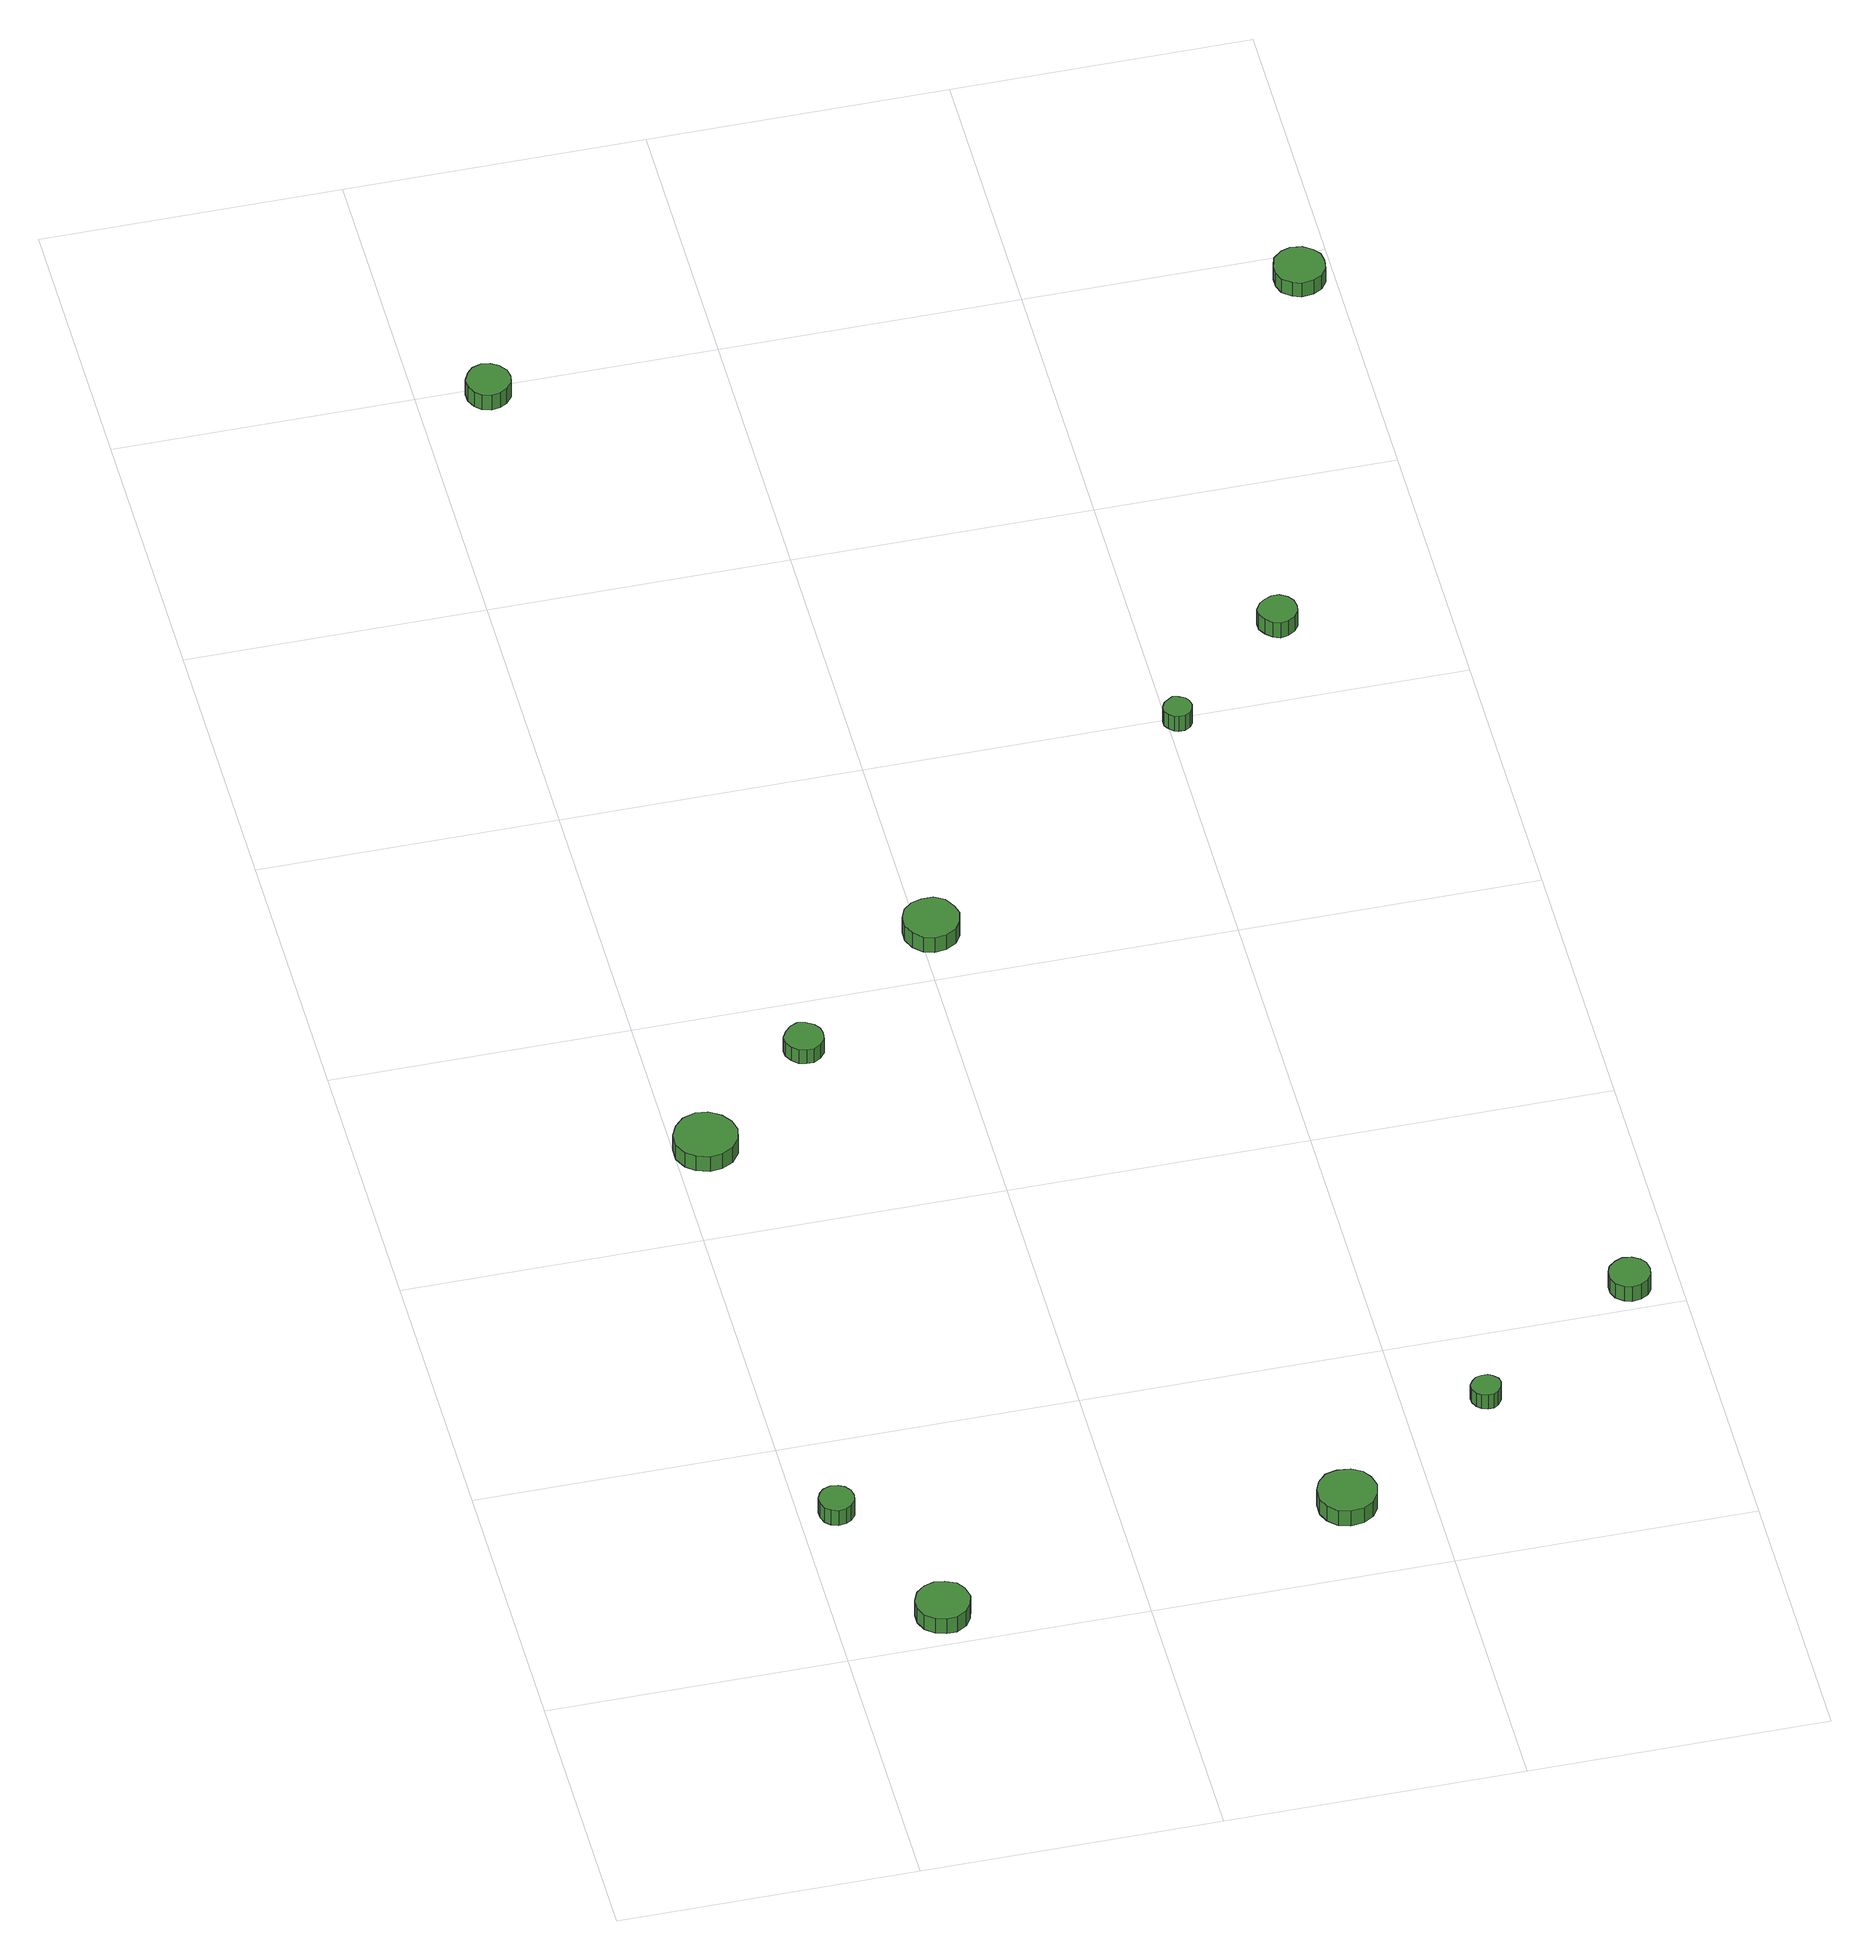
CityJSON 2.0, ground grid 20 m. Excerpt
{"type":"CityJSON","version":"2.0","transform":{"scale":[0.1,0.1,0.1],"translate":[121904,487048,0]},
"CityObjects":{
"tree1":{"type":"SolitaryVegetationObject","attributes":{"function":"something"},"geometry":[{"type":"MultiSurface","lod":"1","boundaries":[[[0,1,2,3,4,5,6,7,8,9,10,11,12,13,14]],[[15,16,17,18,19,20,21,22,23,24,25,26,27,28,29]],[[0,29,28,1]],[[1,28,27,2]],[[2,27,26,3]],[[3,26,25,4]],[[4,25,24,5]],[[5,24,23,6]],[[6,23,22,7]],[[7,22,21,8]],[[8,21,20,9]],[[9,20,19,10]],[[10,19,18,11]],[[11,18,17,12]],[[12,17,16,13]],[[13,16,15,14]],[[14,15,29,0]]]}]},
"tree2":{"type":"SolitaryVegetationObject","attributes":{"function":"something"},"geometry":[{"type":"MultiSurface","lod":"1","boundaries":[[[30,31,32,33,34,35,36,37,38,39,40,41,42,43,44]],[[45,46,47,48,49,50,51,52,53,54,55,56,57,58,59]],[[30,59,58,31]],[[31,58,57,32]],[[32,57,56,33]],[[33,56,55,34]],[[34,55,54,35]],[[35,54,53,36]],[[36,53,52,37]],[[37,52,51,38]],[[38,51,50,39]],[[39,50,49,40]],[[40,49,48,41]],[[41,48,47,42]],[[42,47,46,43]],[[43,46,45,44]],[[44,45,59,30]]]}]},
"tree3":{"type":"SolitaryVegetationObject","attributes":{"function":"something"},"geometry":[{"type":"MultiSurface","lod":"1","boundaries":[[[60,61,62,63,64,65,66,67,68,69,70,71,72,73,74]],[[75,76,77,78,79,80,81,82,83,84,85,86,87,88,89]],[[60,89,88,61]],[[61,88,87,62]],[[62,87,86,63]],[[63,86,85,64]],[[64,85,84,65]],[[65,84,83,66]],[[66,83,82,67]],[[67,82,81,68]],[[68,81,80,69]],[[69,80,79,70]],[[70,79,78,71]],[[71,78,77,72]],[[72,77,76,73]],[[73,76,75,74]],[[74,75,89,60]]]}]},
"tree4":{"type":"SolitaryVegetationObject","attributes":{"function":"something"},"geometry":[{"type":"MultiSurface","lod":"1","boundaries":[[[90,91,92,93,94,95,96,97,98,99,100,101,102,103,104]],[[105,106,107,108,109,110,111,112,113,114,115,116,117,118,119]],[[90,119,118,91]],[[91,118,117,92]],[[92,117,116,93]],[[93,116,115,94]],[[94,115,114,95]],[[95,114,113,96]],[[96,113,112,97]],[[97,112,111,98]],[[98,111,110,99]],[[99,110,109,100]],[[100,109,108,101]],[[101,108,107,102]],[[102,107,106,103]],[[103,106,105,104]],[[104,105,119,90]]]}]},
"tree5":{"type":"SolitaryVegetationObject","attributes":{"function":"something"},"geometry":[{"type":"MultiSurface","lod":"1","boundaries":[[[120,121,122,123,124,125,126,127,128,129,130,131,132,133,134]],[[135,136,137,138,139,140,141,142,143,144,145,146,147,148,149]],[[120,149,148,121]],[[121,148,147,122]],[[122,147,146,123]],[[123,146,145,124]],[[124,145,144,125]],[[125,144,143,126]],[[126,143,142,127]],[[127,142,141,128]],[[128,141,140,129]],[[129,140,139,130]],[[130,139,138,131]],[[131,138,137,132]],[[132,137,136,133]],[[133,136,135,134]],[[134,135,149,120]]]}]},
"tree6":{"type":"SolitaryVegetationObject","attributes":{"function":"something"},"geometry":[{"type":"MultiSurface","lod":"1","boundaries":[[[150,151,152,153,154,155,156,157,158,159,160,161,162,163,164]],[[165,166,167,168,169,170,171,172,173,174,175,176,177,178,179]],[[150,179,178,151]],[[151,178,177,152]],[[152,177,176,153]],[[153,176,175,154]],[[154,175,174,155]],[[155,174,173,156]],[[156,173,172,157]],[[157,172,171,158]],[[158,171,170,159]],[[159,170,169,160]],[[160,169,168,161]],[[161,168,167,162]],[[162,167,166,163]],[[163,166,165,164]],[[164,165,179,150]]]}]},
"tree7":{"type":"SolitaryVegetationObject","attributes":{"function":"something"},"geometry":[{"type":"MultiSurface","lod":"1","boundaries":[[[180,181,182,183,184,185,186,187,188,189,190,191,192,193,194]],[[195,196,197,198,199,200,201,202,203,204,205,206,207,208,209]],[[180,209,208,181]],[[181,208,207,182]],[[182,207,206,183]],[[183,206,205,184]],[[184,205,204,185]],[[185,204,203,186]],[[186,203,202,187]],[[187,202,201,188]],[[188,201,200,189]],[[189,200,199,190]],[[190,199,198,191]],[[191,198,197,192]],[[192,197,196,193]],[[193,196,195,194]],[[194,195,209,180]]]}]},
"tree8":{"type":"SolitaryVegetationObject","attributes":{"function":"something"},"geometry":[{"type":"MultiSurface","lod":"1","boundaries":[[[210,211,212,213,214,215,216,217,218,219,220,221,222,223,224]],[[225,226,227,228,229,230,231,232,233,234,235,236,237,238,239]],[[210,239,238,211]],[[211,238,237,212]],[[212,237,236,213]],[[213,236,235,214]],[[214,235,234,215]],[[215,234,233,216]],[[216,233,232,217]],[[217,232,231,218]],[[218,231,230,219]],[[219,230,229,220]],[[220,229,228,221]],[[221,228,227,222]],[[222,227,226,223]],[[223,226,225,224]],[[224,225,239,210]]]}]},
"tree9":{"type":"SolitaryVegetationObject","attributes":{"function":"something"},"geometry":[{"type":"MultiSurface","lod":"1","boundaries":[[[240,241,242,243,244,245,246,247,248,249,250,251,252,253,254]],[[255,256,257,258,259,260,261,262,263,264,265,266,267,268,269]],[[240,269,268,241]],[[241,268,267,242]],[[242,267,266,243]],[[243,266,265,244]],[[244,265,264,245]],[[245,264,263,246]],[[246,263,262,247]],[[247,262,261,248]],[[248,261,260,249]],[[249,260,259,250]],[[250,259,258,251]],[[251,258,257,252]],[[252,257,256,253]],[[253,256,255,254]],[[254,255,269,240]]]}]},
"tree10":{"type":"SolitaryVegetationObject","attributes":{"function":"something"},"geometry":[{"type":"MultiSurface","lod":"1","boundaries":[[[270,271,272,273,274,275,276,277,278,279,280,281,282,283,284]],[[285,286,287,288,289,290,291,292,293,294,295,296,297,298,299]],[[270,299,298,271]],[[271,298,297,272]],[[272,297,296,273]],[[273,296,295,274]],[[274,295,294,275]],[[275,294,293,276]],[[276,293,292,277]],[[277,292,291,278]],[[278,291,290,279]],[[279,290,289,280]],[[280,289,288,281]],[[281,288,287,282]],[[282,287,286,283]],[[283,286,285,284]],[[284,285,299,270]]]}]},
"tree11":{"type":"SolitaryVegetationObject","attributes":{"function":"something"},"geometry":[{"type":"MultiSurface","lod":"1","boundaries":[[[300,301,302,303,304,305,306,307,308,309,310,311,312,313,314]],[[315,316,317,318,319,320,321,322,323,324,325,326,327,328,329]],[[300,329,328,301]],[[301,328,327,302]],[[302,327,326,303]],[[303,326,325,304]],[[304,325,324,305]],[[305,324,323,306]],[[306,323,322,307]],[[307,322,321,308]],[[308,321,320,309]],[[309,320,319,310]],[[310,319,318,311]],[[311,318,317,312]],[[312,317,316,313]],[[313,316,315,314]],[[314,315,329,300]]]}]},
"tree12":{"type":"SolitaryVegetationObject","attributes":{"function":"something"},"geometry":[{"type":"MultiSurface","lod":"1","boundaries":[[[330,331,332,333,334,335,336,337,338,339,340,341,342,343,344]],[[345,346,347,348,349,350,351,352,353,354,355,356,357,358,359]],[[330,359,358,331]],[[331,358,357,332]],[[332,357,356,333]],[[333,356,355,334]],[[334,355,354,335]],[[335,354,353,336]],[[336,353,352,337]],[[337,352,351,338]],[[338,351,350,339]],[[339,350,349,340]],[[340,349,348,341]],[[341,348,347,342]],[[342,347,346,343]],[[343,346,345,344]],[[344,345,359,330]]]}]}
},
"vertices":[
[35,130,20],[34,135,20],[31,139,20],[27,141,20],[22,142,20],[17,140,20],[14,137,20],[12,133,20],[12,128,20],[14,123,20],[17,120,20],[22,118,20],[27,119,20],[31,121,20],[34,125,20],[34,125,7],[31,121,7],[27,119,7],[22,118,7],[17,120,7],[14,123,7],[12,128,7],[12,133,7],[14,137,7],[17,140,7],[22,142,7],[27,141,7],[31,139,7],[34,135,7],[35,130,7],
[87,26,16],[85,34,16],[81,40,16],[74,43,16],[67,44,16],[60,42,16],[54,37,16],[51,30,16],[51,23,16],[54,16,16],[60,11,16],[67,9,16],[74,9,16],[81,13,16],[85,19,16],[85,19,3],[81,13,3],[74,9,3],[67,9,3],[60,11,3],[54,16,3],[51,23,3],[51,30,3],[54,37,3],[60,42,3],[67,44,3],[74,43,3],[81,40,3],[85,34,3],[87,26,3],
[42,482,15],[40,490,15],[35,497,15],[27,502,15],[19,503,15],[10,500,15],[4,494,15],[0,486,15],[0,477,15],[4,469,15],[10,464,15],[19,461,15],[27,462,15],[35,466,15],[40,473,15],[40,473,2],[35,466,2],[27,462,2],[19,461,2],[10,464,2],[4,469,2],[0,477,2],[0,486,2],[4,494,2],[10,500,2],[19,503,2],[27,502,2],[35,497,2],[40,490,2],[42,482,2],
[116,556,15],[115,561,15],[112,565,15],[107,568,15],[102,569,15],[97,567,15],[93,563,15],[90,558,15],[90,553,15],[93,548,15],[97,544,15],[102,543,15],[107,543,15],[112,546,15],[115,550,15],[115,550,3],[112,546,3],[107,543,3],[102,543,3],[97,544,3],[93,548,3],[90,553,3],[90,558,3],[93,563,3],[97,567,3],[102,569,3],[107,568,3],[112,565,3],[115,561,3],[116,556,3],
[364,65,17],[362,73,17],[358,79,17],[351,83,17],[342,84,17],[334,82,17],[328,76,17],[325,69,17],[325,60,17],[328,53,17],[334,47,17],[342,45,17],[351,46,17],[358,50,17],[362,56,17],[362,56,4],[358,50,4],[351,46,4],[342,45,4],[334,47,4],[328,53,4],[325,60,4],[325,69,4],[328,76,4],[334,82,4],[342,84,4],[351,83,4],[358,79,4],[362,73,4],[364,65,4],
[226,641,18],[224,648,18],[220,655,18],[213,659,18],[205,659,18],[198,657,18],[192,652,18],[189,645,18],[189,637,18],[192,630,18],[198,624,18],[205,622,18],[213,623,18],[220,627,18],[224,633,18],[224,633,5],[220,627,5],[213,623,5],[205,622,5],[198,624,5],[192,630,5],[189,637,5],[189,645,5],[192,652,5],[198,657,5],[205,659,5],[213,659,5],[220,655,5],[224,648,5],[226,641,5],
[60,1187,22],[59,1193,22],[55,1198,22],[50,1201,22],[44,1202,22],[38,1200,22],[34,1196,22],[31,1190,22],[31,1184,22],[34,1178,22],[38,1174,22],[44,1172,22],[50,1173,22],[55,1176,22],[59,1181,22],[59,1181,9],[55,1176,9],[50,1173,9],[44,1172,9],[38,1174,9],[34,1178,9],[31,1184,9],[31,1190,9],[34,1196,9],[38,1200,9],[44,1202,9],[50,1201,9],[55,1198,9],[59,1193,9],[60,1187,9],
[464,141,15],[463,145,15],[460,148,15],[457,150,15],[453,150,15],[449,149,15],[446,146,15],[444,143,15],[444,139,15],[446,135,15],[449,132,15],[453,131,15],[457,131,15],[460,133,15],[463,137,15],[463,137,3],[460,133,3],[457,131,3],[453,131,3],[449,132,3],[446,135,3],[444,139,3],[444,143,3],[446,146,3],[449,149,3],[453,150,3],[457,150,3],[460,148,3],[463,145,3],[464,141,3],
[581,221,15],[580,227,15],[577,231,15],[572,234,15],[566,235,15],[561,233,15],[556,229,15],[554,224,15],[554,218,15],[556,213,15],[561,209,15],[566,207,15],[572,208,15],[577,211,15],[580,215,15],[580,215,2],[577,211,2],[572,208,2],[566,207,2],[561,209,2],[556,213,2],[554,218,2],[554,224,2],[556,229,2],[561,233,2],[566,235,2],[572,234,2],[577,231,2],[580,227,2],[581,221,2],
[416,795,17],[415,799,17],[413,802,17],[409,804,17],[405,805,17],[402,803,17],[399,801,17],[397,797,17],[397,793,17],[399,790,17],[402,787,17],[405,786,17],[409,786,17],[413,788,17],[415,791,17],[415,791,4],[413,788,4],[409,786,4],[405,786,4],[402,787,4],[399,790,4],[397,793,4],[397,797,4],[399,801,4],[402,803,4],[405,805,4],[409,804,4],[413,802,4],[415,799,4],[416,795,4],
[503,870,15],[502,876,15],[499,880,15],[494,883,15],[489,883,15],[484,881,15],[480,878,15],[477,873,15],[477,868,15],[480,863,15],[484,859,15],[489,857,15],[494,858,15],[499,861,15],[502,865,15],[502,865,2],[499,861,2],[494,858,2],[489,857,2],[484,859,2],[480,863,2],[477,868,2],[477,873,2],[480,878,2],[484,881,2],[489,883,2],[494,883,2],[499,880,2],[502,876,2],[503,870,2],
[594,1177,15],[593,1184,15],[589,1189,15],[583,1193,15],[575,1194,15],[569,1192,15],[563,1187,15],[561,1180,15],[561,1173,15],[563,1167,15],[569,1162,15],[575,1160,15],[583,1161,15],[589,1164,15],[593,1170,15],[593,1170,3],[589,1164,3],[583,1161,3],[575,1160,3],[569,1162,3],[563,1167,3],[561,1173,3],[561,1180,3],[563,1187,3],[569,1192,3],[575,1194,3],[583,1193,3],[589,1189,3],[593,1184,3],[594,1177,3]
]}
